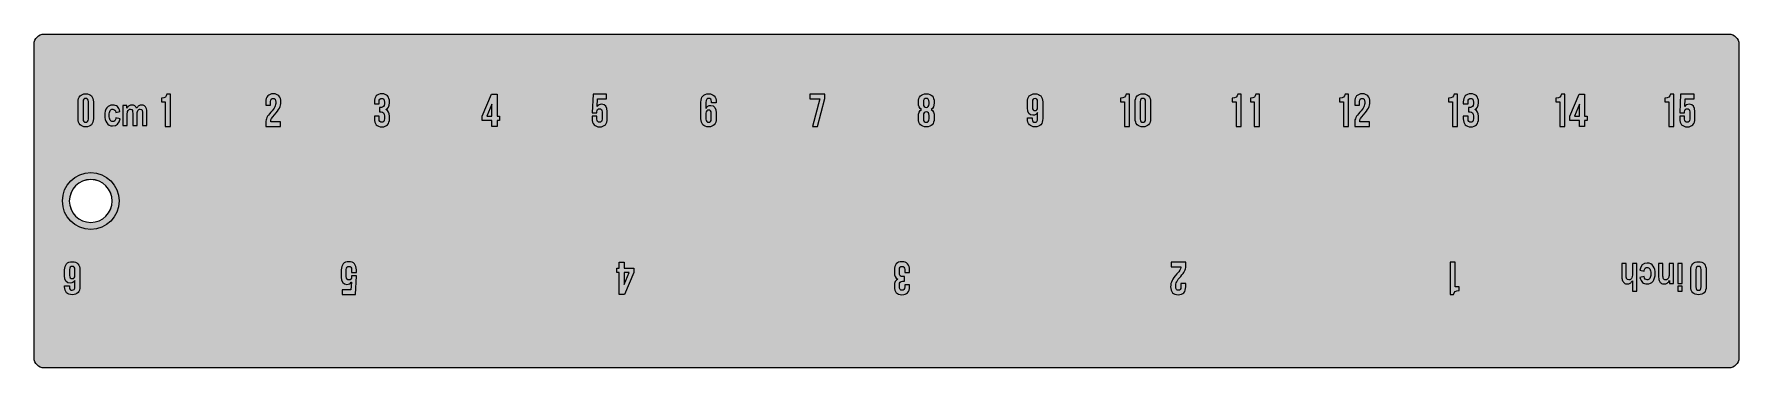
# Model space of a CAD drawing. Header units: inches. Extents: x 1.56 to 7.73, y -2.1 to -0.89.
import ezdxf

# ---------------------------------------------------------------- set-up
doc = ezdxf.new("R2010")
doc.units = ezdxf.units.IN
doc.header["$MEASUREMENT"] = 0
doc.layers.add('ruler', color=7, linetype='Continuous', lineweight=0)

msp = doc.modelspace()

# ---------------------------------------------------------------- hatches: boundary and pattern name
at = {"layer": 'ruler', "true_color": 0xf8e0c5, "transparency": 33554687}
h = msp.add_hatch(color=254, dxfattribs=at)
h.dxf.hatch_style = 2
edge = h.paths.add_edge_path()
edge.add_spline(control_points=[(1.7657, -1.5738), (1.723, -1.5738), (1.6882, -1.539), (1.6882, -1.4964), (1.6882, -1.4536), (1.723, -1.4189), (1.7657, -1.4189), (1.8083, -1.4189), (1.8431, -1.4536), (1.8431, -1.4964), (1.8431, -1.539), (1.8083, -1.5738), (1.7657, -1.5738)], knot_values=[0, 0, 0, 0, 1, 1, 1, 2, 2, 2, 3, 3, 3, 4, 4, 4, 4], degree=3, periodic=0)
edge = h.paths.add_edge_path()
edge.add_spline(control_points=[(7.6893, -0.8933), (7.6893, -0.8933), (1.5973, -0.8933), (1.5973, -0.8933), (1.5772, -0.8933), (1.5608, -0.9097), (1.5608, -0.9297), (1.5608, -0.9297), (1.5608, -2.0629), (1.5608, -2.0629), (1.5608, -2.0831), (1.5772, -2.0994), (1.5973, -2.0994), (1.5973, -2.0994), (7.6893, -2.0994), (7.6893, -2.0994), (7.7094, -2.0994), (7.7257, -2.0831), (7.7257, -2.0629), (7.7257, -2.0629), (7.7257, -0.9297), (7.7257, -0.9297), (7.7257, -0.9097), (7.7094, -0.8933), (7.6893, -0.8933)], knot_values=[0, 0, 0, 0, 1, 1, 1, 2, 2, 2, 3, 3, 3, 4, 4, 4, 5, 5, 5, 6, 6, 6, 7, 7, 7, 8, 8, 8, 8], degree=3, periodic=0)

# ---------------------------------------------------------------- linework, layer by layer
at = {"layer": 'ruler'}
for points, knots in [([(7.6893, -0.8933), (7.6893, -0.8933), (1.5973, -0.8933), (1.5973, -0.8933), (1.5772, -0.8933), (1.5608, -0.9097), (1.5608, -0.9297), (1.5608, -0.9297), (1.5608, -2.0629), (1.5608, -2.0629), (1.5608, -2.0831), (1.5772, -2.0994), (1.5973, -2.0994), (1.5973, -2.0994), (7.6893, -2.0994), (7.6893, -2.0994), (7.7094, -2.0994), (7.7257, -2.0831), (7.7257, -2.0629), (7.7257, -2.0629), (7.7257, -0.9297), (7.7257, -0.9297), (7.7257, -0.9097), (7.7094, -0.8933), (7.6893, -0.8933)], [0, 0, 0, 0, 1, 1, 1, 2, 2, 2, 3, 3, 3, 4, 4, 4, 5, 5, 5, 6, 6, 6, 7, 7, 7, 8, 8, 8, 8]), ([(7.6893, -0.8933), (7.6893, -0.8933), (1.5973, -0.8933), (1.5973, -0.8933), (1.5772, -0.8933), (1.5608, -0.9096), (1.5608, -0.9297), (1.5608, -0.9297), (1.5608, -2.0629), (1.5608, -2.0629), (1.5608, -2.083), (1.5772, -2.0994), (1.5973, -2.0994), (1.5973, -2.0994), (7.6893, -2.0994), (7.6893, -2.0994), (7.7094, -2.0994), (7.7257, -2.083), (7.7257, -2.0629), (7.7257, -2.0629), (7.7257, -0.9297), (7.7257, -0.9297), (7.7257, -0.9096), (7.7094, -0.8933), (7.6893, -0.8933)], [0, 0, 0, 0, 1, 1, 1, 2, 2, 2, 3, 3, 3, 4, 4, 4, 5, 5, 5, 6, 6, 6, 7, 7, 7, 8, 8, 8, 8]), ([(1.7475, -1.2285), (1.7655, -1.2285), (1.7753, -1.2178), (1.7753, -1.1992), (1.7753, -1.1992), (1.7753, -1.1385), (1.7753, -1.1385), (1.7753, -1.1199), (1.7655, -1.1092), (1.7475, -1.1092), (1.7295, -1.1092), (1.7197, -1.1199), (1.7197, -1.1385), (1.7197, -1.1385), (1.7197, -1.1992), (1.7197, -1.1992), (1.7197, -1.2178), (1.7295, -1.2285), (1.7475, -1.2285)], [0, 0, 0, 0, 1, 1, 1, 2, 2, 2, 3, 3, 3, 4, 4, 4, 5, 5, 5, 6, 6, 6, 6]), ([(2.4305, -1.1847), (2.4197, -1.1963), (2.4167, -1.2018), (2.4167, -1.208), (2.4167, -1.2088), (2.4167, -1.2096), (2.4169, -1.2105), (2.4169, -1.2105), (2.4515, -1.2105), (2.4515, -1.2105), (2.4515, -1.2105), (2.4515, -1.2271), (2.4515, -1.2271), (2.4515, -1.2271), (2.3986, -1.2271), (2.3986, -1.2271), (2.3986, -1.2271), (2.3986, -1.2128), (2.3986, -1.2128), (2.3986, -1.1998), (2.4032, -1.19), (2.4169, -1.1757), (2.4309, -1.1608), (2.4349, -1.1517), (2.4349, -1.1392), (2.4349, -1.1287), (2.4312, -1.1259), (2.4254, -1.1259), (2.4195, -1.1259), (2.4159, -1.129), (2.4159, -1.1373), (2.4159, -1.1373), (2.4159, -1.1498), (2.4159, -1.1498), (2.4159, -1.1498), (2.3986, -1.1498), (2.3986, -1.1498), (2.3986, -1.1498), (2.3986, -1.1385), (2.3986, -1.1385), (2.3986, -1.1199), (2.4079, -1.1092), (2.4259, -1.1092), (2.4439, -1.1092), (2.4532, -1.1199), (2.4532, -1.1385), (2.4532, -1.154), (2.4475, -1.1665), (2.4305, -1.1847)], [0, 0, 0, 0, 1, 1, 1, 2, 2, 2, 3, 3, 3, 4, 4, 4, 5, 5, 5, 6, 6, 6, 7, 7, 7, 8, 8, 8, 9, 9, 9, 10, 10, 10, 11, 11, 11, 12, 12, 12, 13, 13, 13, 14, 14, 14, 15, 15, 15, 16, 16, 16, 16]), ([(2.8459, -1.1385), (2.8459, -1.1385), (2.8459, -1.1415), (2.8459, -1.1415), (2.8459, -1.154), (2.8419, -1.1617), (2.8331, -1.1653), (2.8331, -1.1653), (2.8331, -1.1657), (2.8331, -1.1657), (2.8422, -1.1697), (2.8459, -1.1782), (2.8459, -1.19), (2.8459, -1.19), (2.8459, -1.1992), (2.8459, -1.1992), (2.8459, -1.2178), (2.8366, -1.2285), (2.8186, -1.2285), (2.8006, -1.2285), (2.7912, -1.2178), (2.7912, -1.1992), (2.7912, -1.1992), (2.7912, -1.1895), (2.7912, -1.1895), (2.7912, -1.1895), (2.8086, -1.1895), (2.8086, -1.1895), (2.8086, -1.1895), (2.8086, -1.2003), (2.8086, -1.2003), (2.8086, -1.2086), (2.8122, -1.2118), (2.8181, -1.2118), (2.8239, -1.2118), (2.8276, -1.209), (2.8276, -1.1986), (2.8276, -1.1986), (2.8276, -1.1895), (2.8276, -1.1895), (2.8276, -1.1787), (2.8239, -1.1747), (2.8156, -1.1747), (2.8156, -1.1747), (2.8094, -1.1747), (2.8094, -1.1747), (2.8094, -1.1747), (2.8094, -1.158), (2.8094, -1.158), (2.8094, -1.158), (2.8166, -1.158), (2.8166, -1.158), (2.8234, -1.158), (2.8276, -1.155), (2.8276, -1.1457), (2.8276, -1.1457), (2.8276, -1.1392), (2.8276, -1.1392), (2.8276, -1.1287), (2.8239, -1.1259), (2.8181, -1.1259), (2.8122, -1.1259), (2.8086, -1.129), (2.8086, -1.1373), (2.8086, -1.1373), (2.8086, -1.1448), (2.8086, -1.1448), (2.8086, -1.1448), (2.7912, -1.1448), (2.7912, -1.1448), (2.7912, -1.1448), (2.7912, -1.1385), (2.7912, -1.1385), (2.7912, -1.1199), (2.8006, -1.1092), (2.8186, -1.1092), (2.8366, -1.1092), (2.8459, -1.1199), (2.8459, -1.1385)], [0, 0, 0, 0, 1, 1, 1, 2, 2, 2, 3, 3, 3, 4, 4, 4, 5, 5, 5, 6, 6, 6, 7, 7, 7, 8, 8, 8, 9, 9, 9, 10, 10, 10, 11, 11, 11, 12, 12, 12, 13, 13, 13, 14, 14, 14, 15, 15, 15, 16, 16, 16, 17, 17, 17, 18, 18, 18, 19, 19, 19, 20, 20, 20, 21, 21, 21, 22, 22, 22, 23, 23, 23, 24, 24, 24, 25, 25, 25, 26, 26, 26, 26]), ([(4.0075, -1.1512), (3.9993, -1.1512), (3.994, -1.1547), (3.9908, -1.1613), (3.9908, -1.1613), (3.9905, -1.1613), (3.9905, -1.1613), (3.9905, -1.1613), (3.9905, -1.1402), (3.9905, -1.1402), (3.9905, -1.129), (3.9942, -1.1259), (4.0007, -1.1259), (4.0065, -1.1259), (4.0102, -1.129), (4.0102, -1.1373), (4.0102, -1.1373), (4.0102, -1.1415), (4.0102, -1.1415), (4.0102, -1.1415), (4.0275, -1.1415), (4.0275, -1.1415), (4.0275, -1.1415), (4.0275, -1.1385), (4.0275, -1.1385), (4.0275, -1.1199), (4.0182, -1.1092), (4.0002, -1.1092), (3.9812, -1.1092), (3.9722, -1.1199), (3.9722, -1.1395), (3.9722, -1.1395), (3.9722, -1.1992), (3.9722, -1.1992), (3.9722, -1.2178), (3.982, -1.2285), (4, -1.2285), (4.018, -1.2285), (4.0278, -1.2178), (4.0278, -1.1992), (4.0278, -1.1992), (4.0278, -1.1778), (4.0278, -1.1778), (4.0278, -1.1607), (4.021, -1.1512), (4.0075, -1.1512)], [0, 0, 0, 0, 1, 1, 1, 2, 2, 2, 3, 3, 3, 4, 4, 4, 5, 5, 5, 6, 6, 6, 7, 7, 7, 8, 8, 8, 9, 9, 9, 10, 10, 10, 11, 11, 11, 12, 12, 12, 13, 13, 13, 14, 14, 14, 15, 15, 15, 15]), ([(4.7871, -1.1092), (4.7686, -1.1092), (4.7584, -1.1199), (4.7584, -1.1385), (4.7584, -1.1385), (4.7584, -1.1422), (4.7584, -1.1422), (4.7584, -1.1537), (4.7621, -1.1613), (4.7697, -1.1655), (4.7697, -1.1655), (4.7697, -1.1658), (4.7697, -1.1658), (4.7618, -1.1703), (4.7584, -1.1788), (4.7584, -1.19), (4.7584, -1.19), (4.7584, -1.1992), (4.7584, -1.1992), (4.7584, -1.2178), (4.7686, -1.2285), (4.7871, -1.2285), (4.8056, -1.2285), (4.8157, -1.2178), (4.8157, -1.1992), (4.8157, -1.1992), (4.8157, -1.19), (4.8157, -1.19), (4.8157, -1.1788), (4.8124, -1.1703), (4.8044, -1.1658), (4.8044, -1.1658), (4.8044, -1.1655), (4.8044, -1.1655), (4.8119, -1.1613), (4.8157, -1.1537), (4.8157, -1.1422), (4.8157, -1.1422), (4.8157, -1.1385), (4.8157, -1.1385), (4.8157, -1.1199), (4.8056, -1.1092), (4.7871, -1.1092)], [0, 0, 0, 0, 1, 1, 1, 2, 2, 2, 3, 3, 3, 4, 4, 4, 5, 5, 5, 6, 6, 6, 7, 7, 7, 8, 8, 8, 9, 9, 9, 10, 10, 10, 11, 11, 11, 12, 12, 12, 13, 13, 13, 14, 14, 14, 14]), ([(5.1804, -1.1092), (5.1624, -1.1092), (5.1526, -1.1199), (5.1526, -1.1385), (5.1526, -1.1385), (5.1526, -1.1598), (5.1526, -1.1598), (5.1526, -1.177), (5.1594, -1.1865), (5.1729, -1.1865), (5.1811, -1.1865), (5.1864, -1.183), (5.1896, -1.1763), (5.1896, -1.1763), (5.1899, -1.1763), (5.1899, -1.1763), (5.1899, -1.1763), (5.1899, -1.1975), (5.1899, -1.1975), (5.1899, -1.2086), (5.1863, -1.2118), (5.1798, -1.2118), (5.1739, -1.2118), (5.1703, -1.2086), (5.1703, -1.2003), (5.1703, -1.2003), (5.1703, -1.1961), (5.1703, -1.1961), (5.1703, -1.1961), (5.1529, -1.1961), (5.1529, -1.1961), (5.1529, -1.1961), (5.1529, -1.1992), (5.1529, -1.1992), (5.1529, -1.2178), (5.1623, -1.2285), (5.1803, -1.2285), (5.1993, -1.2285), (5.2083, -1.2178), (5.2083, -1.1981), (5.2083, -1.1981), (5.2083, -1.1385), (5.2083, -1.1385), (5.2083, -1.1199), (5.1984, -1.1092), (5.1804, -1.1092)], [0, 0, 0, 0, 1, 1, 1, 2, 2, 2, 3, 3, 3, 4, 4, 4, 5, 5, 5, 6, 6, 6, 7, 7, 7, 8, 8, 8, 9, 9, 9, 10, 10, 10, 11, 11, 11, 12, 12, 12, 13, 13, 13, 14, 14, 14, 15, 15, 15, 15]), ([(5.5705, -1.1092), (5.5525, -1.1092), (5.5426, -1.1199), (5.5426, -1.1385), (5.5426, -1.1385), (5.5426, -1.1992), (5.5426, -1.1992), (5.5426, -1.2178), (5.5525, -1.2285), (5.5705, -1.2285), (5.5885, -1.2285), (5.5983, -1.2178), (5.5983, -1.1992), (5.5983, -1.1992), (5.5983, -1.1385), (5.5983, -1.1385), (5.5983, -1.1199), (5.5885, -1.1092), (5.5705, -1.1092)], [0, 0, 0, 0, 1, 1, 1, 2, 2, 2, 3, 3, 3, 4, 4, 4, 5, 5, 5, 6, 6, 6, 6]), ([(6.3685, -1.1847), (6.3577, -1.1963), (6.3547, -1.2018), (6.3547, -1.208), (6.3547, -1.2088), (6.3547, -1.2096), (6.3549, -1.2105), (6.3549, -1.2105), (6.3895, -1.2105), (6.3895, -1.2105), (6.3895, -1.2105), (6.3895, -1.2271), (6.3895, -1.2271), (6.3895, -1.2271), (6.3365, -1.2271), (6.3365, -1.2271), (6.3365, -1.2271), (6.3365, -1.2128), (6.3365, -1.2128), (6.3365, -1.1998), (6.3412, -1.19), (6.3549, -1.1757), (6.3689, -1.1608), (6.3729, -1.1517), (6.3729, -1.1392), (6.3729, -1.1287), (6.3692, -1.1259), (6.3634, -1.1259), (6.3575, -1.1259), (6.3539, -1.129), (6.3539, -1.1373), (6.3539, -1.1373), (6.3539, -1.1498), (6.3539, -1.1498), (6.3539, -1.1498), (6.3365, -1.1498), (6.3365, -1.1498), (6.3365, -1.1498), (6.3365, -1.1385), (6.3365, -1.1385), (6.3365, -1.1199), (6.3459, -1.1092), (6.3639, -1.1092), (6.3819, -1.1092), (6.3912, -1.1199), (6.3912, -1.1385), (6.3912, -1.154), (6.3855, -1.1665), (6.3685, -1.1847)], [0, 0, 0, 0, 1, 1, 1, 2, 2, 2, 3, 3, 3, 4, 4, 4, 5, 5, 5, 6, 6, 6, 7, 7, 7, 8, 8, 8, 9, 9, 9, 10, 10, 10, 11, 11, 11, 12, 12, 12, 13, 13, 13, 14, 14, 14, 15, 15, 15, 16, 16, 16, 16]), ([(6.7839, -1.1385), (6.7839, -1.1385), (6.7839, -1.1415), (6.7839, -1.1415), (6.7839, -1.154), (6.7799, -1.1617), (6.7711, -1.1653), (6.7711, -1.1653), (6.7711, -1.1657), (6.7711, -1.1657), (6.7802, -1.1697), (6.7839, -1.1782), (6.7839, -1.19), (6.7839, -1.19), (6.7839, -1.1992), (6.7839, -1.1992), (6.7839, -1.2178), (6.7745, -1.2285), (6.7566, -1.2285), (6.7386, -1.2285), (6.7292, -1.2178), (6.7292, -1.1992), (6.7292, -1.1992), (6.7292, -1.1895), (6.7292, -1.1895), (6.7292, -1.1895), (6.7466, -1.1895), (6.7466, -1.1895), (6.7466, -1.1895), (6.7466, -1.2003), (6.7466, -1.2003), (6.7466, -1.2086), (6.7502, -1.2118), (6.7561, -1.2118), (6.7619, -1.2118), (6.7656, -1.209), (6.7656, -1.1986), (6.7656, -1.1986), (6.7656, -1.1895), (6.7656, -1.1895), (6.7656, -1.1787), (6.7619, -1.1747), (6.7536, -1.1747), (6.7536, -1.1747), (6.7474, -1.1747), (6.7474, -1.1747), (6.7474, -1.1747), (6.7474, -1.158), (6.7474, -1.158), (6.7474, -1.158), (6.7546, -1.158), (6.7546, -1.158), (6.7614, -1.158), (6.7656, -1.155), (6.7656, -1.1457), (6.7656, -1.1457), (6.7656, -1.1392), (6.7656, -1.1392), (6.7656, -1.1287), (6.7619, -1.1259), (6.7561, -1.1259), (6.7502, -1.1259), (6.7466, -1.129), (6.7466, -1.1373), (6.7466, -1.1373), (6.7466, -1.1448), (6.7466, -1.1448), (6.7466, -1.1448), (6.7292, -1.1448), (6.7292, -1.1448), (6.7292, -1.1448), (6.7292, -1.1385), (6.7292, -1.1385), (6.7292, -1.1199), (6.7386, -1.1092), (6.7566, -1.1092), (6.7745, -1.1092), (6.7839, -1.1199), (6.7839, -1.1385)], [0, 0, 0, 0, 1, 1, 1, 2, 2, 2, 3, 3, 3, 4, 4, 4, 5, 5, 5, 6, 6, 6, 7, 7, 7, 8, 8, 8, 9, 9, 9, 10, 10, 10, 11, 11, 11, 12, 12, 12, 13, 13, 13, 14, 14, 14, 15, 15, 15, 16, 16, 16, 17, 17, 17, 18, 18, 18, 19, 19, 19, 20, 20, 20, 21, 21, 21, 22, 22, 22, 23, 23, 23, 24, 24, 24, 25, 25, 25, 26, 26, 26, 26]), ([(1.738, -1.1373), (1.738, -1.129), (1.7416, -1.1259), (1.7475, -1.1259), (1.7533, -1.1259), (1.757, -1.129), (1.757, -1.1373), (1.757, -1.1373), (1.757, -1.2003), (1.757, -1.2003), (1.757, -1.2086), (1.7533, -1.2118), (1.7475, -1.2118), (1.7416, -1.2118), (1.738, -1.2086), (1.738, -1.2003), (1.738, -1.2003), (1.738, -1.1373), (1.738, -1.1373)], [0, 0, 0, 0, 1, 1, 1, 2, 2, 2, 3, 3, 3, 4, 4, 4, 5, 5, 5, 6, 6, 6, 6]), ([(1.8566, -1.1959), (1.8566, -1.1959), (1.872, -1.1991), (1.872, -1.1991), (1.8689, -1.2165), (1.8598, -1.2252), (1.8447, -1.2252), (1.8351, -1.2252), (1.8279, -1.2215), (1.8233, -1.2141), (1.8186, -1.2068), (1.8163, -1.198), (1.8163, -1.1876), (1.8163, -1.1753), (1.8189, -1.1659), (1.8242, -1.1594), (1.8295, -1.153), (1.8364, -1.1497), (1.845, -1.1497), (1.8519, -1.1497), (1.8575, -1.1516), (1.8619, -1.1552), (1.8663, -1.1589), (1.8694, -1.1647), (1.8713, -1.1727), (1.8713, -1.1727), (1.8559, -1.1761), (1.8559, -1.1761), (1.8548, -1.1685), (1.8512, -1.1647), (1.8452, -1.1647), (1.8413, -1.1647), (1.8382, -1.1664), (1.8358, -1.1696), (1.8335, -1.1729), (1.8323, -1.1784), (1.8323, -1.1862), (1.8323, -1.1947), (1.8335, -1.2008), (1.8358, -1.2043), (1.8382, -1.2079), (1.8413, -1.2096), (1.8453, -1.2096), (1.8482, -1.2096), (1.8507, -1.2086), (1.8526, -1.2066), (1.8545, -1.2046), (1.8558, -1.201), (1.8566, -1.1959)], [0, 0, 0, 0, 1, 1, 1, 2, 2, 2, 3, 3, 3, 4, 4, 4, 5, 5, 5, 6, 6, 6, 7, 7, 7, 8, 8, 8, 9, 9, 9, 10, 10, 10, 11, 11, 11, 12, 12, 12, 13, 13, 13, 14, 14, 14, 15, 15, 15, 16, 16, 16, 16]), ([(1.9665, -1.1609), (1.968, -1.1644), (1.9688, -1.1699), (1.9688, -1.1774), (1.9688, -1.1774), (1.9688, -1.2235), (1.9688, -1.2235), (1.9688, -1.2235), (1.9531, -1.2235), (1.9531, -1.2235), (1.9531, -1.2235), (1.9531, -1.1822), (1.9531, -1.1822), (1.9531, -1.175), (1.9525, -1.1703), (1.9512, -1.1679), (1.9499, -1.1655), (1.9478, -1.1643), (1.9448, -1.1643), (1.9413, -1.1643), (1.9385, -1.166), (1.9364, -1.1693), (1.9343, -1.1726), (1.9332, -1.1791), (1.9332, -1.1888), (1.9332, -1.1888), (1.9332, -1.2235), (1.9332, -1.2235), (1.9332, -1.2235), (1.9175, -1.2235), (1.9175, -1.2235), (1.9175, -1.2235), (1.9175, -1.1839), (1.9175, -1.1839), (1.9175, -1.1761), (1.9171, -1.1711), (1.9163, -1.1688), (1.9151, -1.1658), (1.9128, -1.1643), (1.9094, -1.1643), (1.9071, -1.1643), (1.905, -1.1651), (1.903, -1.1666), (1.9011, -1.1682), (1.8997, -1.1704), (1.8988, -1.1734), (1.898, -1.1764), (1.8975, -1.1814), (1.8975, -1.1884), (1.8975, -1.1884), (1.8975, -1.2235), (1.8975, -1.2235), (1.8975, -1.2235), (1.8819, -1.2235), (1.8819, -1.2235), (1.8819, -1.2235), (1.8819, -1.1514), (1.8819, -1.1514), (1.8819, -1.1514), (1.8963, -1.1514), (1.8963, -1.1514), (1.8963, -1.1514), (1.8963, -1.1613), (1.8963, -1.1613), (1.8988, -1.1574), (1.9017, -1.1545), (1.9047, -1.1526), (1.9078, -1.1507), (1.9111, -1.1497), (1.9147, -1.1497), (1.9185, -1.1497), (1.9218, -1.1507), (1.9246, -1.1526), (1.9273, -1.1545), (1.9296, -1.1574), (1.9314, -1.1612), (1.934, -1.1574), (1.9368, -1.1545), (1.9398, -1.1526), (1.9428, -1.1507), (1.946, -1.1497), (1.9494, -1.1497), (1.9534, -1.1497), (1.9569, -1.1507), (1.9598, -1.1526), (1.9627, -1.1545), (1.965, -1.1573), (1.9665, -1.1609)], [0, 0, 0, 0, 1, 1, 1, 2, 2, 2, 3, 3, 3, 4, 4, 4, 5, 5, 5, 6, 6, 6, 7, 7, 7, 8, 8, 8, 9, 9, 9, 10, 10, 10, 11, 11, 11, 12, 12, 12, 13, 13, 13, 14, 14, 14, 15, 15, 15, 16, 16, 16, 17, 17, 17, 18, 18, 18, 19, 19, 19, 20, 20, 20, 21, 21, 21, 22, 22, 22, 23, 23, 23, 24, 24, 24, 25, 25, 25, 26, 26, 26, 27, 27, 27, 28, 28, 28, 29, 29, 29, 29]), ([(2.0413, -1.1105), (2.0413, -1.1105), (2.0537, -1.1105), (2.0537, -1.1105), (2.0537, -1.1105), (2.0537, -1.2271), (2.0537, -1.2271), (2.0537, -1.2271), (2.0353, -1.2271), (2.0353, -1.2271), (2.0353, -1.2271), (2.0353, -1.1382), (2.0353, -1.1382), (2.0353, -1.1382), (2.0212, -1.1382), (2.0212, -1.1382), (2.0212, -1.1382), (2.0212, -1.1252), (2.0212, -1.1252), (2.0353, -1.1252), (2.0385, -1.1184), (2.0413, -1.1105)], [0, 0, 0, 0, 1, 1, 1, 2, 2, 2, 3, 3, 3, 4, 4, 4, 5, 5, 5, 6, 6, 6, 7, 7, 7, 7]), ([(3.2349, -1.1105), (3.2349, -1.1105), (3.2149, -1.1105), (3.2149, -1.1105), (3.2149, -1.1105), (3.1816, -1.1893), (3.1816, -1.1893), (3.1816, -1.1893), (3.1816, -1.206), (3.1816, -1.206), (3.1816, -1.206), (3.2166, -1.206), (3.2166, -1.206), (3.2166, -1.206), (3.2166, -1.2271), (3.2166, -1.2271), (3.2166, -1.2271), (3.2349, -1.2271), (3.2349, -1.2271), (3.2349, -1.2271), (3.2349, -1.206), (3.2349, -1.206), (3.2349, -1.206), (3.2436, -1.206), (3.2436, -1.206), (3.2436, -1.206), (3.2436, -1.1893), (3.2436, -1.1893), (3.2436, -1.1893), (3.2349, -1.1893), (3.2349, -1.1893), (3.2349, -1.1893), (3.2349, -1.1105), (3.2349, -1.1105)], [0, 0, 0, 0, 1, 1, 1, 2, 2, 2, 3, 3, 3, 4, 4, 4, 5, 5, 5, 6, 6, 6, 7, 7, 7, 8, 8, 8, 9, 9, 9, 10, 10, 10, 11, 11, 11, 11]), ([(3.2166, -1.1893), (3.2166, -1.1893), (3.1984, -1.1893), (3.1984, -1.1893), (3.1984, -1.1893), (3.2163, -1.1462), (3.2163, -1.1462), (3.2163, -1.1462), (3.2166, -1.1462), (3.2166, -1.1462), (3.2166, -1.1462), (3.2166, -1.1893), (3.2166, -1.1893)], [0, 0, 0, 0, 1, 1, 1, 2, 2, 2, 3, 3, 3, 4, 4, 4, 4]), ([(3.6335, -1.1732), (3.6335, -1.1732), (3.6335, -1.1992), (3.6335, -1.1992), (3.6335, -1.2178), (3.6241, -1.2285), (3.6061, -1.2285), (3.5881, -1.2285), (3.5788, -1.2178), (3.5788, -1.1992), (3.5788, -1.1992), (3.5788, -1.1895), (3.5788, -1.1895), (3.5788, -1.1895), (3.5962, -1.1895), (3.5962, -1.1895), (3.5962, -1.1895), (3.5962, -1.2003), (3.5962, -1.2003), (3.5962, -1.2086), (3.5998, -1.2116), (3.6056, -1.2116), (3.6115, -1.2116), (3.6151, -1.2086), (3.6151, -1.2003), (3.6151, -1.2003), (3.6151, -1.1747), (3.6151, -1.1747), (3.6151, -1.1663), (3.6115, -1.1632), (3.6056, -1.1632), (3.5998, -1.1632), (3.5962, -1.1663), (3.5962, -1.1747), (3.5962, -1.1747), (3.5962, -1.1782), (3.5962, -1.1782), (3.5962, -1.1782), (3.5788, -1.1782), (3.5788, -1.1782), (3.5788, -1.1782), (3.5822, -1.1105), (3.5822, -1.1105), (3.5822, -1.1105), (3.6305, -1.1105), (3.6305, -1.1105), (3.6305, -1.1105), (3.6305, -1.1272), (3.6305, -1.1272), (3.6305, -1.1272), (3.5985, -1.1272), (3.5985, -1.1272), (3.5985, -1.1272), (3.597, -1.155), (3.597, -1.155), (3.597, -1.155), (3.5973, -1.155), (3.5973, -1.155), (3.6006, -1.1495), (3.6058, -1.1465), (3.6131, -1.1465), (3.6266, -1.1465), (3.6335, -1.156), (3.6335, -1.1732)], [0, 0, 0, 0, 1, 1, 1, 2, 2, 2, 3, 3, 3, 4, 4, 4, 5, 5, 5, 6, 6, 6, 7, 7, 7, 8, 8, 8, 9, 9, 9, 10, 10, 10, 11, 11, 11, 12, 12, 12, 13, 13, 13, 14, 14, 14, 15, 15, 15, 16, 16, 16, 17, 17, 17, 18, 18, 18, 19, 19, 19, 20, 20, 20, 21, 21, 21, 21]), ([(4.0095, -1.2003), (4.0095, -1.2086), (4.0058, -1.2116), (4, -1.2116), (3.9942, -1.2116), (3.9905, -1.2086), (3.9905, -1.2003), (3.9905, -1.2003), (3.9905, -1.1793), (3.9905, -1.1793), (3.9905, -1.171), (3.9942, -1.1678), (4, -1.1678), (4.0058, -1.1678), (4.0095, -1.171), (4.0095, -1.1793), (4.0095, -1.1793), (4.0095, -1.2003), (4.0095, -1.2003)], [0, 0, 0, 0, 1, 1, 1, 2, 2, 2, 3, 3, 3, 4, 4, 4, 5, 5, 5, 6, 6, 6, 6]), ([(4.3659, -1.1105), (4.3659, -1.1105), (4.4208, -1.1105), (4.4208, -1.1105), (4.4208, -1.1105), (4.4208, -1.1265), (4.4208, -1.1265), (4.4208, -1.1265), (4.3939, -1.2271), (4.3939, -1.2271), (4.3939, -1.2271), (4.3755, -1.2271), (4.3755, -1.2271), (4.3755, -1.2271), (4.4024, -1.1272), (4.4024, -1.1272), (4.4024, -1.1272), (4.3659, -1.1272), (4.3659, -1.1272), (4.3659, -1.1272), (4.3659, -1.1105), (4.3659, -1.1105)], [0, 0, 0, 0, 1, 1, 1, 2, 2, 2, 3, 3, 3, 4, 4, 4, 5, 5, 5, 6, 6, 6, 7, 7, 7, 7]), ([(4.7974, -1.1457), (4.7974, -1.155), (4.7929, -1.158), (4.7871, -1.158), (4.7811, -1.158), (4.7767, -1.155), (4.7767, -1.1457), (4.7767, -1.1457), (4.7767, -1.1392), (4.7767, -1.1392), (4.7767, -1.1287), (4.7812, -1.1259), (4.7871, -1.1259), (4.7929, -1.1259), (4.7974, -1.1287), (4.7974, -1.1392), (4.7974, -1.1392), (4.7974, -1.1457), (4.7974, -1.1457)], [0, 0, 0, 0, 1, 1, 1, 2, 2, 2, 3, 3, 3, 4, 4, 4, 5, 5, 5, 6, 6, 6, 6]), ([(5.1899, -1.1583), (5.1899, -1.1667), (5.1863, -1.1698), (5.1804, -1.1698), (5.1746, -1.1698), (5.1709, -1.1667), (5.1709, -1.1583), (5.1709, -1.1583), (5.1709, -1.1373), (5.1709, -1.1373), (5.1709, -1.129), (5.1746, -1.126), (5.1804, -1.126), (5.1863, -1.126), (5.1899, -1.129), (5.1899, -1.1373), (5.1899, -1.1373), (5.1899, -1.1583), (5.1899, -1.1583)], [0, 0, 0, 0, 1, 1, 1, 2, 2, 2, 3, 3, 3, 4, 4, 4, 5, 5, 5, 6, 6, 6, 6]), ([(5.5096, -1.1105), (5.5096, -1.1105), (5.522, -1.1105), (5.522, -1.1105), (5.522, -1.1105), (5.522, -1.2271), (5.522, -1.2271), (5.522, -1.2271), (5.5036, -1.2271), (5.5036, -1.2271), (5.5036, -1.2271), (5.5036, -1.1382), (5.5036, -1.1382), (5.5036, -1.1382), (5.4895, -1.1382), (5.4895, -1.1382), (5.4895, -1.1382), (5.4895, -1.1252), (5.4895, -1.1252), (5.5036, -1.1252), (5.5068, -1.1184), (5.5096, -1.1105)], [0, 0, 0, 0, 1, 1, 1, 2, 2, 2, 3, 3, 3, 4, 4, 4, 5, 5, 5, 6, 6, 6, 7, 7, 7, 7]), ([(5.58, -1.2003), (5.58, -1.2086), (5.5763, -1.2118), (5.5705, -1.2118), (5.5646, -1.2118), (5.561, -1.2086), (5.561, -1.2003), (5.561, -1.2003), (5.561, -1.1373), (5.561, -1.1373), (5.561, -1.129), (5.5646, -1.1259), (5.5705, -1.1259), (5.5763, -1.1259), (5.58, -1.129), (5.58, -1.1373), (5.58, -1.1373), (5.58, -1.2003), (5.58, -1.2003)], [0, 0, 0, 0, 1, 1, 1, 2, 2, 2, 3, 3, 3, 4, 4, 4, 5, 5, 5, 6, 6, 6, 6]), ([(5.9133, -1.1105), (5.9133, -1.1105), (5.9257, -1.1105), (5.9257, -1.1105), (5.9257, -1.1105), (5.9257, -1.2271), (5.9257, -1.2271), (5.9257, -1.2271), (5.9073, -1.2271), (5.9073, -1.2271), (5.9073, -1.2271), (5.9073, -1.1382), (5.9073, -1.1382), (5.9073, -1.1382), (5.8932, -1.1382), (5.8932, -1.1382), (5.8932, -1.1382), (5.8932, -1.1252), (5.8932, -1.1252), (5.9073, -1.1252), (5.9105, -1.1184), (5.9133, -1.1105)], [0, 0, 0, 0, 1, 1, 1, 2, 2, 2, 3, 3, 3, 4, 4, 4, 5, 5, 5, 6, 6, 6, 7, 7, 7, 7]), ([(5.9793, -1.1105), (5.9793, -1.1105), (5.9917, -1.1105), (5.9917, -1.1105), (5.9917, -1.1105), (5.9917, -1.2271), (5.9917, -1.2271), (5.9917, -1.2271), (5.9733, -1.2271), (5.9733, -1.2271), (5.9733, -1.2271), (5.9733, -1.1382), (5.9733, -1.1382), (5.9733, -1.1382), (5.9592, -1.1382), (5.9592, -1.1382), (5.9592, -1.1382), (5.9592, -1.1252), (5.9592, -1.1252), (5.9733, -1.1252), (5.9765, -1.1184), (5.9793, -1.1105)], [0, 0, 0, 0, 1, 1, 1, 2, 2, 2, 3, 3, 3, 4, 4, 4, 5, 5, 5, 6, 6, 6, 7, 7, 7, 7]), ([(6.302, -1.1105), (6.302, -1.1105), (6.3144, -1.1105), (6.3144, -1.1105), (6.3144, -1.1105), (6.3144, -1.2271), (6.3144, -1.2271), (6.3144, -1.2271), (6.296, -1.2271), (6.296, -1.2271), (6.296, -1.2271), (6.296, -1.1382), (6.296, -1.1382), (6.296, -1.1382), (6.2819, -1.1382), (6.2819, -1.1382), (6.2819, -1.1382), (6.2819, -1.1252), (6.2819, -1.1252), (6.296, -1.1252), (6.2992, -1.1184), (6.302, -1.1105)], [0, 0, 0, 0, 1, 1, 1, 2, 2, 2, 3, 3, 3, 4, 4, 4, 5, 5, 5, 6, 6, 6, 7, 7, 7, 7]), ([(6.6897, -1.1382), (6.6897, -1.1382), (6.6756, -1.1382), (6.6756, -1.1382), (6.6756, -1.1382), (6.6756, -1.1252), (6.6756, -1.1252), (6.6897, -1.1252), (6.6929, -1.1184), (6.6957, -1.1105), (6.6957, -1.1105), (6.708, -1.1105), (6.708, -1.1105), (6.708, -1.1105), (6.708, -1.2271), (6.708, -1.2271), (6.708, -1.2271), (6.6897, -1.2271), (6.6897, -1.2271), (6.6897, -1.2271), (6.6897, -1.1382), (6.6897, -1.1382)], [0, 0, 0, 0, 1, 1, 1, 2, 2, 2, 3, 3, 3, 4, 4, 4, 5, 5, 5, 6, 6, 6, 7, 7, 7, 7]), ([(7.0844, -1.1105), (7.0844, -1.1105), (7.0967, -1.1105), (7.0967, -1.1105), (7.0967, -1.1105), (7.0967, -1.2271), (7.0967, -1.2271), (7.0967, -1.2271), (7.0784, -1.2271), (7.0784, -1.2271), (7.0784, -1.2271), (7.0784, -1.1382), (7.0784, -1.1382), (7.0784, -1.1382), (7.0643, -1.1382), (7.0643, -1.1382), (7.0643, -1.1382), (7.0643, -1.1252), (7.0643, -1.1252), (7.0784, -1.1252), (7.0816, -1.1184), (7.0844, -1.1105)], [0, 0, 0, 0, 1, 1, 1, 2, 2, 2, 3, 3, 3, 4, 4, 4, 5, 5, 5, 6, 6, 6, 7, 7, 7, 7]), ([(7.1679, -1.1105), (7.1679, -1.1105), (7.1479, -1.1105), (7.1479, -1.1105), (7.1479, -1.1105), (7.1146, -1.1893), (7.1146, -1.1893), (7.1146, -1.1893), (7.1146, -1.206), (7.1146, -1.206), (7.1146, -1.206), (7.1496, -1.206), (7.1496, -1.206), (7.1496, -1.206), (7.1496, -1.2271), (7.1496, -1.2271), (7.1496, -1.2271), (7.1679, -1.2271), (7.1679, -1.2271), (7.1679, -1.2271), (7.1679, -1.206), (7.1679, -1.206), (7.1679, -1.206), (7.1766, -1.206), (7.1766, -1.206), (7.1766, -1.206), (7.1766, -1.1893), (7.1766, -1.1893), (7.1766, -1.1893), (7.1679, -1.1893), (7.1679, -1.1893), (7.1679, -1.1893), (7.1679, -1.1105), (7.1679, -1.1105)], [0, 0, 0, 0, 1, 1, 1, 2, 2, 2, 3, 3, 3, 4, 4, 4, 5, 5, 5, 6, 6, 6, 7, 7, 7, 8, 8, 8, 9, 9, 9, 10, 10, 10, 11, 11, 11, 11]), ([(7.1496, -1.1893), (7.1496, -1.1893), (7.1314, -1.1893), (7.1314, -1.1893), (7.1314, -1.1893), (7.1493, -1.1462), (7.1493, -1.1462), (7.1493, -1.1462), (7.1496, -1.1462), (7.1496, -1.1462), (7.1496, -1.1462), (7.1496, -1.1893), (7.1496, -1.1893)], [0, 0, 0, 0, 1, 1, 1, 2, 2, 2, 3, 3, 3, 4, 4, 4, 4]), ([(7.4781, -1.1105), (7.4781, -1.1105), (7.4905, -1.1105), (7.4905, -1.1105), (7.4905, -1.1105), (7.4905, -1.2271), (7.4905, -1.2271), (7.4905, -1.2271), (7.4721, -1.2271), (7.4721, -1.2271), (7.4721, -1.2271), (7.4721, -1.1382), (7.4721, -1.1382), (7.4721, -1.1382), (7.458, -1.1382), (7.458, -1.1382), (7.458, -1.1382), (7.458, -1.1252), (7.458, -1.1252), (7.4721, -1.1252), (7.4753, -1.1184), (7.4781, -1.1105)], [0, 0, 0, 0, 1, 1, 1, 2, 2, 2, 3, 3, 3, 4, 4, 4, 5, 5, 5, 6, 6, 6, 7, 7, 7, 7]), ([(7.5391, -1.2285), (7.5211, -1.2285), (7.5118, -1.2178), (7.5118, -1.1992), (7.5118, -1.1992), (7.5118, -1.1895), (7.5118, -1.1895), (7.5118, -1.1895), (7.5291, -1.1895), (7.5291, -1.1895), (7.5291, -1.1895), (7.5291, -1.2003), (7.5291, -1.2003), (7.5291, -1.2086), (7.5328, -1.2116), (7.5386, -1.2116), (7.5445, -1.2116), (7.5481, -1.2086), (7.5481, -1.2003), (7.5481, -1.2003), (7.5481, -1.1747), (7.5481, -1.1747), (7.5481, -1.1663), (7.5445, -1.1632), (7.5386, -1.1632), (7.5328, -1.1632), (7.5291, -1.1663), (7.5291, -1.1747), (7.5291, -1.1747), (7.5291, -1.1782), (7.5291, -1.1782), (7.5291, -1.1782), (7.5118, -1.1782), (7.5118, -1.1782), (7.5118, -1.1782), (7.5151, -1.1105), (7.5151, -1.1105), (7.5151, -1.1105), (7.5634, -1.1105), (7.5634, -1.1105), (7.5634, -1.1105), (7.5634, -1.1272), (7.5634, -1.1272), (7.5634, -1.1272), (7.5315, -1.1272), (7.5315, -1.1272), (7.5315, -1.1272), (7.53, -1.155), (7.53, -1.155), (7.53, -1.155), (7.5303, -1.155), (7.5303, -1.155), (7.5336, -1.1495), (7.5388, -1.1465), (7.5461, -1.1465), (7.5596, -1.1465), (7.5664, -1.156), (7.5664, -1.1732), (7.5664, -1.1732), (7.5664, -1.1992), (7.5664, -1.1992), (7.5664, -1.2178), (7.5571, -1.2285), (7.5391, -1.2285)], [0, 0, 0, 0, 1, 1, 1, 2, 2, 2, 3, 3, 3, 4, 4, 4, 5, 5, 5, 6, 6, 6, 7, 7, 7, 8, 8, 8, 9, 9, 9, 10, 10, 10, 11, 11, 11, 12, 12, 12, 13, 13, 13, 14, 14, 14, 15, 15, 15, 16, 16, 16, 17, 17, 17, 18, 18, 18, 19, 19, 19, 20, 20, 20, 21, 21, 21, 21]), ([(4.7974, -1.1986), (4.7972, -1.209), (4.7929, -1.2118), (4.7871, -1.2118), (4.7812, -1.2118), (4.7767, -1.209), (4.7767, -1.1986), (4.7767, -1.1986), (4.7767, -1.1878), (4.7767, -1.1878), (4.7767, -1.1787), (4.7806, -1.1747), (4.7871, -1.1747), (4.7936, -1.1747), (4.7974, -1.1787), (4.7974, -1.1878), (4.7974, -1.1878), (4.7974, -1.1986), (4.7974, -1.1986)], [0, 0, 0, 0, 1, 1, 1, 2, 2, 2, 3, 3, 3, 4, 4, 4, 5, 5, 5, 6, 6, 6, 6]), ([(1.7657, -1.3939), (1.7092, -1.3939), (1.6633, -1.4399), (1.6633, -1.4963), (1.6633, -1.5528), (1.7092, -1.5988), (1.7657, -1.5988), (1.8222, -1.5988), (1.8681, -1.5528), (1.8681, -1.4963), (1.8681, -1.4399), (1.8222, -1.3939), (1.7657, -1.3939)], [0, 0, 0, 0, 1, 1, 1, 2, 2, 2, 3, 3, 3, 4, 4, 4, 4]), ([(1.7657, -1.5738), (1.723, -1.5738), (1.6882, -1.539), (1.6882, -1.4964), (1.6882, -1.4536), (1.723, -1.4189), (1.7657, -1.4189), (1.8083, -1.4189), (1.8431, -1.4536), (1.8431, -1.4964), (1.8431, -1.539), (1.8083, -1.5738), (1.7657, -1.5738)], [0, 0, 0, 0, 1, 1, 1, 2, 2, 2, 3, 3, 3, 4, 4, 4, 4]), ([(1.7657, -1.5738), (1.723, -1.5738), (1.6882, -1.5391), (1.6882, -1.4964), (1.6882, -1.4537), (1.723, -1.4189), (1.7657, -1.4189), (1.8084, -1.4189), (1.8431, -1.4537), (1.8431, -1.4964), (1.8431, -1.5391), (1.8084, -1.5738), (1.7657, -1.5738)], [0, 0, 0, 0, 1, 1, 1, 2, 2, 2, 3, 3, 3, 4, 4, 4, 4]), ([(1.6988, -1.716), (1.6808, -1.716), (1.671, -1.7267), (1.671, -1.7453), (1.671, -1.7453), (1.671, -1.7666), (1.671, -1.7666), (1.671, -1.7838), (1.6778, -1.7933), (1.6913, -1.7933), (1.6994, -1.7933), (1.7048, -1.7898), (1.7079, -1.7831), (1.7079, -1.7831), (1.7083, -1.7831), (1.7083, -1.7831), (1.7083, -1.7831), (1.7083, -1.8043), (1.7083, -1.8043), (1.7083, -1.8155), (1.7046, -1.8186), (1.6981, -1.8186), (1.6923, -1.8186), (1.6886, -1.8155), (1.6886, -1.8071), (1.6886, -1.8071), (1.6886, -1.803), (1.6886, -1.803), (1.6886, -1.803), (1.6713, -1.803), (1.6713, -1.803), (1.6713, -1.803), (1.6713, -1.806), (1.6713, -1.806), (1.6713, -1.8246), (1.6806, -1.8353), (1.6986, -1.8353), (1.7176, -1.8353), (1.7266, -1.8246), (1.7266, -1.805), (1.7266, -1.805), (1.7266, -1.7453), (1.7266, -1.7453), (1.7266, -1.7267), (1.7168, -1.716), (1.6988, -1.716)], [0, 0, 0, 0, 1, 1, 1, 2, 2, 2, 3, 3, 3, 4, 4, 4, 5, 5, 5, 6, 6, 6, 7, 7, 7, 8, 8, 8, 9, 9, 9, 10, 10, 10, 11, 11, 11, 12, 12, 12, 13, 13, 13, 14, 14, 14, 15, 15, 15, 15]), ([(2.7263, -1.7453), (2.7263, -1.7453), (2.7263, -1.755), (2.7263, -1.755), (2.7263, -1.755), (2.7089, -1.755), (2.7089, -1.755), (2.7089, -1.755), (2.7089, -1.7442), (2.7089, -1.7442), (2.7089, -1.7358), (2.7053, -1.7328), (2.6994, -1.7328), (2.6936, -1.7328), (2.6899, -1.7358), (2.6899, -1.7442), (2.6899, -1.7442), (2.6899, -1.7698), (2.6899, -1.7698), (2.6899, -1.7781), (2.6936, -1.7813), (2.6994, -1.7813), (2.7053, -1.7813), (2.7089, -1.7781), (2.7089, -1.7698), (2.7089, -1.7698), (2.7089, -1.7663), (2.7089, -1.7663), (2.7089, -1.7663), (2.7263, -1.7663), (2.7263, -1.7663), (2.7263, -1.7663), (2.7229, -1.8339), (2.7229, -1.8339), (2.7229, -1.8339), (2.6746, -1.8339), (2.6746, -1.8339), (2.6746, -1.8339), (2.6746, -1.8173), (2.6746, -1.8173), (2.6746, -1.8173), (2.7066, -1.8173), (2.7066, -1.8173), (2.7066, -1.8173), (2.7081, -1.7895), (2.7081, -1.7895), (2.7081, -1.7895), (2.7078, -1.7895), (2.7078, -1.7895), (2.7044, -1.795), (2.6993, -1.798), (2.6919, -1.798), (2.6784, -1.798), (2.6716, -1.7885), (2.6716, -1.7713), (2.6716, -1.7713), (2.6716, -1.7453), (2.6716, -1.7453), (2.6716, -1.7267), (2.6809, -1.716), (2.6989, -1.716), (2.7169, -1.716), (2.7263, -1.7267), (2.7263, -1.7453)], [0, 0, 0, 0, 1, 1, 1, 2, 2, 2, 3, 3, 3, 4, 4, 4, 5, 5, 5, 6, 6, 6, 7, 7, 7, 8, 8, 8, 9, 9, 9, 10, 10, 10, 11, 11, 11, 12, 12, 12, 13, 13, 13, 14, 14, 14, 15, 15, 15, 16, 16, 16, 17, 17, 17, 18, 18, 18, 19, 19, 19, 20, 20, 20, 21, 21, 21, 21]), ([(3.6948, -1.7173), (3.6948, -1.7173), (3.6764, -1.7173), (3.6764, -1.7173), (3.6764, -1.7173), (3.6764, -1.7385), (3.6764, -1.7385), (3.6764, -1.7385), (3.6678, -1.7385), (3.6678, -1.7385), (3.6678, -1.7385), (3.6678, -1.7552), (3.6678, -1.7552), (3.6678, -1.7552), (3.6764, -1.7552), (3.6764, -1.7552), (3.6764, -1.7552), (3.6764, -1.8339), (3.6764, -1.8339), (3.6764, -1.8339), (3.6964, -1.8339), (3.6964, -1.8339), (3.6964, -1.8339), (3.7297, -1.7552), (3.7297, -1.7552), (3.7297, -1.7552), (3.7297, -1.7385), (3.7297, -1.7385), (3.7297, -1.7385), (3.6948, -1.7385), (3.6948, -1.7385), (3.6948, -1.7385), (3.6948, -1.7173), (3.6948, -1.7173)], [0, 0, 0, 0, 1, 1, 1, 2, 2, 2, 3, 3, 3, 4, 4, 4, 5, 5, 5, 6, 6, 6, 7, 7, 7, 8, 8, 8, 9, 9, 9, 10, 10, 10, 11, 11, 11, 11]), ([(4.7264, -1.7453), (4.7264, -1.7453), (4.7264, -1.755), (4.7264, -1.755), (4.7264, -1.755), (4.7091, -1.755), (4.7091, -1.755), (4.7091, -1.755), (4.7091, -1.7442), (4.7091, -1.7442), (4.7091, -1.7358), (4.7054, -1.7327), (4.6996, -1.7327), (4.6938, -1.7327), (4.6901, -1.7355), (4.6901, -1.7458), (4.6901, -1.7458), (4.6901, -1.755), (4.6901, -1.755), (4.6901, -1.7658), (4.6938, -1.7698), (4.7021, -1.7698), (4.7021, -1.7698), (4.7083, -1.7698), (4.7083, -1.7698), (4.7083, -1.7698), (4.7083, -1.7865), (4.7083, -1.7865), (4.7083, -1.7865), (4.7011, -1.7865), (4.7011, -1.7865), (4.6943, -1.7865), (4.6901, -1.7895), (4.6901, -1.7988), (4.6901, -1.7988), (4.6901, -1.8053), (4.6901, -1.8053), (4.6901, -1.8158), (4.6938, -1.8186), (4.6996, -1.8186), (4.7054, -1.8186), (4.7091, -1.8155), (4.7091, -1.8071), (4.7091, -1.8071), (4.7091, -1.7996), (4.7091, -1.7996), (4.7091, -1.7996), (4.7264, -1.7996), (4.7264, -1.7996), (4.7264, -1.7996), (4.7264, -1.806), (4.7264, -1.806), (4.7264, -1.8246), (4.7171, -1.8353), (4.6991, -1.8353), (4.6811, -1.8353), (4.6718, -1.8246), (4.6718, -1.806), (4.6718, -1.806), (4.6718, -1.803), (4.6718, -1.803), (4.6718, -1.7905), (4.6758, -1.7828), (4.6846, -1.7791), (4.6846, -1.7791), (4.6846, -1.7788), (4.6846, -1.7788), (4.6755, -1.7748), (4.6718, -1.7663), (4.6718, -1.7545), (4.6718, -1.7545), (4.6718, -1.7453), (4.6718, -1.7453), (4.6718, -1.7267), (4.6811, -1.716), (4.6991, -1.716), (4.7171, -1.716), (4.7264, -1.7267), (4.7264, -1.7453)], [0, 0, 0, 0, 1, 1, 1, 2, 2, 2, 3, 3, 3, 4, 4, 4, 5, 5, 5, 6, 6, 6, 7, 7, 7, 8, 8, 8, 9, 9, 9, 10, 10, 10, 11, 11, 11, 12, 12, 12, 13, 13, 13, 14, 14, 14, 15, 15, 15, 16, 16, 16, 17, 17, 17, 18, 18, 18, 19, 19, 19, 20, 20, 20, 21, 21, 21, 22, 22, 22, 23, 23, 23, 24, 24, 24, 25, 25, 25, 26, 26, 26, 26]), ([(5.6724, -1.7173), (5.6724, -1.7173), (5.7254, -1.7173), (5.7254, -1.7173), (5.7254, -1.7173), (5.7254, -1.7317), (5.7254, -1.7317), (5.7254, -1.7447), (5.7208, -1.7545), (5.7071, -1.7688), (5.6931, -1.7836), (5.6891, -1.7928), (5.6891, -1.8053), (5.6891, -1.8158), (5.6928, -1.8186), (5.6986, -1.8186), (5.7044, -1.8186), (5.7081, -1.8155), (5.7081, -1.8071), (5.7081, -1.8071), (5.7081, -1.7946), (5.7081, -1.7946), (5.7081, -1.7946), (5.7254, -1.7946), (5.7254, -1.7946), (5.7254, -1.7946), (5.7254, -1.806), (5.7254, -1.806), (5.7254, -1.8246), (5.7161, -1.8353), (5.6981, -1.8353), (5.6801, -1.8353), (5.6708, -1.8246), (5.6708, -1.806), (5.6708, -1.7905), (5.6764, -1.778), (5.6934, -1.7598), (5.7043, -1.7482), (5.7073, -1.7427), (5.7073, -1.7365), (5.7073, -1.7357), (5.7073, -1.7348), (5.7071, -1.734), (5.7071, -1.734), (5.6724, -1.734), (5.6724, -1.734), (5.6724, -1.734), (5.6724, -1.7173), (5.6724, -1.7173)], [0, 0, 0, 0, 1, 1, 1, 2, 2, 2, 3, 3, 3, 4, 4, 4, 5, 5, 5, 6, 6, 6, 7, 7, 7, 8, 8, 8, 9, 9, 9, 10, 10, 10, 11, 11, 11, 12, 12, 12, 13, 13, 13, 14, 14, 14, 15, 15, 15, 16, 16, 16, 16]), ([(6.6999, -1.8063), (6.6999, -1.8063), (6.7141, -1.8063), (6.7141, -1.8063), (6.7141, -1.8063), (6.7141, -1.8193), (6.7141, -1.8193), (6.6999, -1.8193), (6.6968, -1.8261), (6.6939, -1.8339), (6.6939, -1.8339), (6.6816, -1.8339), (6.6816, -1.8339), (6.6816, -1.8339), (6.6816, -1.7173), (6.6816, -1.7173), (6.6816, -1.7173), (6.6999, -1.7173), (6.6999, -1.7173), (6.6999, -1.7173), (6.6999, -1.8063), (6.6999, -1.8063)], [0, 0, 0, 0, 1, 1, 1, 2, 2, 2, 3, 3, 3, 4, 4, 4, 5, 5, 5, 6, 6, 6, 7, 7, 7, 7]), ([(7.3406, -1.7223), (7.3406, -1.7223), (7.3562, -1.7223), (7.3562, -1.7223), (7.3562, -1.7223), (7.3562, -1.8218), (7.3562, -1.8218), (7.3562, -1.8218), (7.3406, -1.8218), (7.3406, -1.8218), (7.3406, -1.8218), (7.3406, -1.7853), (7.3406, -1.7853), (7.3381, -1.7889), (7.3353, -1.7916), (7.3323, -1.7934), (7.3293, -1.7952), (7.326, -1.7961), (7.3225, -1.7961), (7.3178, -1.7961), (7.3139, -1.7948), (7.3107, -1.7923), (7.3076, -1.7898), (7.3053, -1.7863), (7.3039, -1.7817), (7.303, -1.7784), (7.3024, -1.7727), (7.3024, -1.7646), (7.3024, -1.7646), (7.3024, -1.7223), (7.3024, -1.7223), (7.3024, -1.7223), (7.3181, -1.7223), (7.3181, -1.7223), (7.3181, -1.7223), (7.3181, -1.7604), (7.3181, -1.7604), (7.3181, -1.7693), (7.3187, -1.7748), (7.3198, -1.777), (7.3214, -1.78), (7.3241, -1.7815), (7.3279, -1.7815), (7.3319, -1.7815), (7.335, -1.7799), (7.3372, -1.7766), (7.3395, -1.7734), (7.3406, -1.7673), (7.3406, -1.7585), (7.3406, -1.7585), (7.3406, -1.7223), (7.3406, -1.7223)], [0, 0, 0, 0, 1, 1, 1, 2, 2, 2, 3, 3, 3, 4, 4, 4, 5, 5, 5, 6, 6, 6, 7, 7, 7, 8, 8, 8, 9, 9, 9, 10, 10, 10, 11, 11, 11, 12, 12, 12, 13, 13, 13, 14, 14, 14, 15, 15, 15, 16, 16, 16, 17, 17, 17, 17]), ([(7.416, -1.7317), (7.4206, -1.739), (7.423, -1.7478), (7.423, -1.7582), (7.423, -1.7705), (7.4203, -1.7799), (7.4151, -1.7864), (7.4098, -1.7928), (7.4029, -1.7961), (7.3943, -1.7961), (7.3874, -1.7961), (7.3817, -1.7942), (7.3774, -1.7906), (7.373, -1.7869), (7.3699, -1.7811), (7.368, -1.7731), (7.368, -1.7731), (7.3834, -1.7697), (7.3834, -1.7697), (7.3845, -1.7773), (7.3881, -1.7811), (7.3941, -1.7811), (7.3979, -1.7811), (7.401, -1.7794), (7.4034, -1.7762), (7.4058, -1.7729), (7.407, -1.7674), (7.407, -1.7596), (7.407, -1.7511), (7.4058, -1.745), (7.4034, -1.7415), (7.4011, -1.7379), (7.3979, -1.7362), (7.394, -1.7362), (7.391, -1.7362), (7.3886, -1.7372), (7.3867, -1.7392), (7.3848, -1.7412), (7.3834, -1.7448), (7.3826, -1.7499), (7.3826, -1.7499), (7.3672, -1.7467), (7.3672, -1.7467), (7.3704, -1.7293), (7.3795, -1.7206), (7.3945, -1.7206), (7.4042, -1.7206), (7.4113, -1.7243), (7.416, -1.7317)], [0, 0, 0, 0, 1, 1, 1, 2, 2, 2, 3, 3, 3, 4, 4, 4, 5, 5, 5, 6, 6, 6, 7, 7, 7, 8, 8, 8, 9, 9, 9, 10, 10, 10, 11, 11, 11, 12, 12, 12, 13, 13, 13, 14, 14, 14, 15, 15, 15, 16, 16, 16, 16]), ([(7.4736, -1.7223), (7.4736, -1.7223), (7.4892, -1.7223), (7.4892, -1.7223), (7.4892, -1.7223), (7.4892, -1.7944), (7.4892, -1.7944), (7.4892, -1.7944), (7.4747, -1.7944), (7.4747, -1.7944), (7.4747, -1.7944), (7.4747, -1.7839), (7.4747, -1.7839), (7.4721, -1.7879), (7.4692, -1.791), (7.466, -1.793), (7.4628, -1.795), (7.4592, -1.7961), (7.4552, -1.7961), (7.4507, -1.7961), (7.4468, -1.7949), (7.4437, -1.7925), (7.4405, -1.7901), (7.4384, -1.7871), (7.4372, -1.7833), (7.436, -1.7796), (7.4354, -1.7742), (7.4354, -1.7671), (7.4354, -1.7671), (7.4354, -1.7223), (7.4354, -1.7223), (7.4354, -1.7223), (7.451, -1.7223), (7.451, -1.7223), (7.451, -1.7223), (7.451, -1.7591), (7.451, -1.7591), (7.451, -1.7665), (7.4513, -1.7714), (7.4519, -1.7739), (7.4525, -1.7763), (7.4536, -1.7782), (7.4552, -1.7795), (7.4568, -1.7808), (7.4586, -1.7815), (7.4607, -1.7815), (7.4633, -1.7815), (7.4657, -1.7806), (7.4678, -1.7789), (7.4699, -1.7772), (7.4714, -1.7749), (7.4723, -1.7719), (7.4731, -1.7689), (7.4736, -1.7633), (7.4736, -1.755), (7.4736, -1.755), (7.4736, -1.7223), (7.4736, -1.7223)], [0, 0, 0, 0, 1, 1, 1, 2, 2, 2, 3, 3, 3, 4, 4, 4, 5, 5, 5, 6, 6, 6, 7, 7, 7, 8, 8, 8, 9, 9, 9, 10, 10, 10, 11, 11, 11, 12, 12, 12, 13, 13, 13, 14, 14, 14, 15, 15, 15, 16, 16, 16, 17, 17, 17, 18, 18, 18, 19, 19, 19, 19]), ([(7.5051, -1.7223), (7.5051, -1.7223), (7.5208, -1.7223), (7.5208, -1.7223), (7.5208, -1.7223), (7.5208, -1.7944), (7.5208, -1.7944), (7.5208, -1.7944), (7.5051, -1.7944), (7.5051, -1.7944), (7.5051, -1.7944), (7.5051, -1.7223), (7.5051, -1.7223)], [0, 0, 0, 0, 1, 1, 1, 2, 2, 2, 3, 3, 3, 4, 4, 4, 4]), ([(7.5795, -1.716), (7.5615, -1.716), (7.5517, -1.7267), (7.5517, -1.7453), (7.5517, -1.7453), (7.5517, -1.806), (7.5517, -1.806), (7.5517, -1.8246), (7.5615, -1.8353), (7.5795, -1.8353), (7.5975, -1.8353), (7.6073, -1.8246), (7.6073, -1.806), (7.6073, -1.806), (7.6073, -1.7453), (7.6073, -1.7453), (7.6073, -1.7267), (7.5975, -1.716), (7.5795, -1.716)], [0, 0, 0, 0, 1, 1, 1, 2, 2, 2, 3, 3, 3, 4, 4, 4, 5, 5, 5, 6, 6, 6, 6]), ([(1.7083, -1.7651), (1.7083, -1.7735), (1.7046, -1.7766), (1.6988, -1.7766), (1.6929, -1.7766), (1.6893, -1.7735), (1.6893, -1.7651), (1.6893, -1.7651), (1.6893, -1.7442), (1.6893, -1.7442), (1.6893, -1.7358), (1.6929, -1.7328), (1.6988, -1.7328), (1.7046, -1.7328), (1.7083, -1.7358), (1.7083, -1.7442), (1.7083, -1.7442), (1.7083, -1.7651), (1.7083, -1.7651)], [0, 0, 0, 0, 1, 1, 1, 2, 2, 2, 3, 3, 3, 4, 4, 4, 5, 5, 5, 6, 6, 6, 6]), ([(3.7129, -1.7552), (3.7129, -1.7552), (3.6951, -1.7983), (3.6951, -1.7983), (3.6951, -1.7983), (3.6948, -1.7983), (3.6948, -1.7983), (3.6948, -1.7983), (3.6948, -1.7552), (3.6948, -1.7552), (3.6948, -1.7552), (3.7129, -1.7552), (3.7129, -1.7552)], [0, 0, 0, 0, 1, 1, 1, 2, 2, 2, 3, 3, 3, 4, 4, 4, 4]), ([(7.589, -1.8071), (7.589, -1.8155), (7.5854, -1.8186), (7.5795, -1.8186), (7.5737, -1.8186), (7.57, -1.8155), (7.57, -1.8071), (7.57, -1.8071), (7.57, -1.7442), (7.57, -1.7442), (7.57, -1.7358), (7.5737, -1.7327), (7.5795, -1.7327), (7.5854, -1.7327), (7.589, -1.7358), (7.589, -1.7442), (7.589, -1.7442), (7.589, -1.8071), (7.589, -1.8071)], [0, 0, 0, 0, 1, 1, 1, 2, 2, 2, 3, 3, 3, 4, 4, 4, 5, 5, 5, 6, 6, 6, 6]), ([(7.5051, -1.8041), (7.5051, -1.8041), (7.5208, -1.8041), (7.5208, -1.8041), (7.5208, -1.8041), (7.5208, -1.8218), (7.5208, -1.8218), (7.5208, -1.8218), (7.5051, -1.8218), (7.5051, -1.8218), (7.5051, -1.8218), (7.5051, -1.8041), (7.5051, -1.8041)], [0, 0, 0, 0, 1, 1, 1, 2, 2, 2, 3, 3, 3, 4, 4, 4, 4])]:
    msp.add_open_spline(points, degree=3, knots=knots, dxfattribs=at)

doc.saveas('drawing.dxf')
